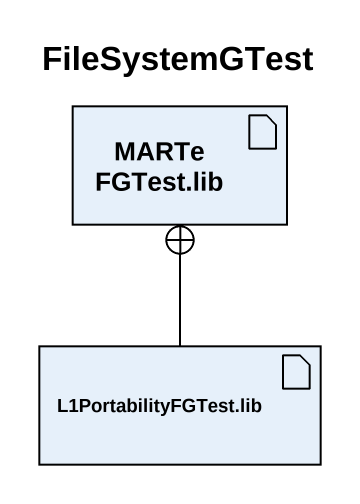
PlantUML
@startuml
title FileSystemGTest
artifact "MARTeFGTest.lib" as MARTeFGTest_lib
artifact "L1PortabilityFGTest.lib" as L1PortabilityFGTest_lib
L1PortabilityFGTest_lib -up-+ MARTeFGTest_lib
@enduml
